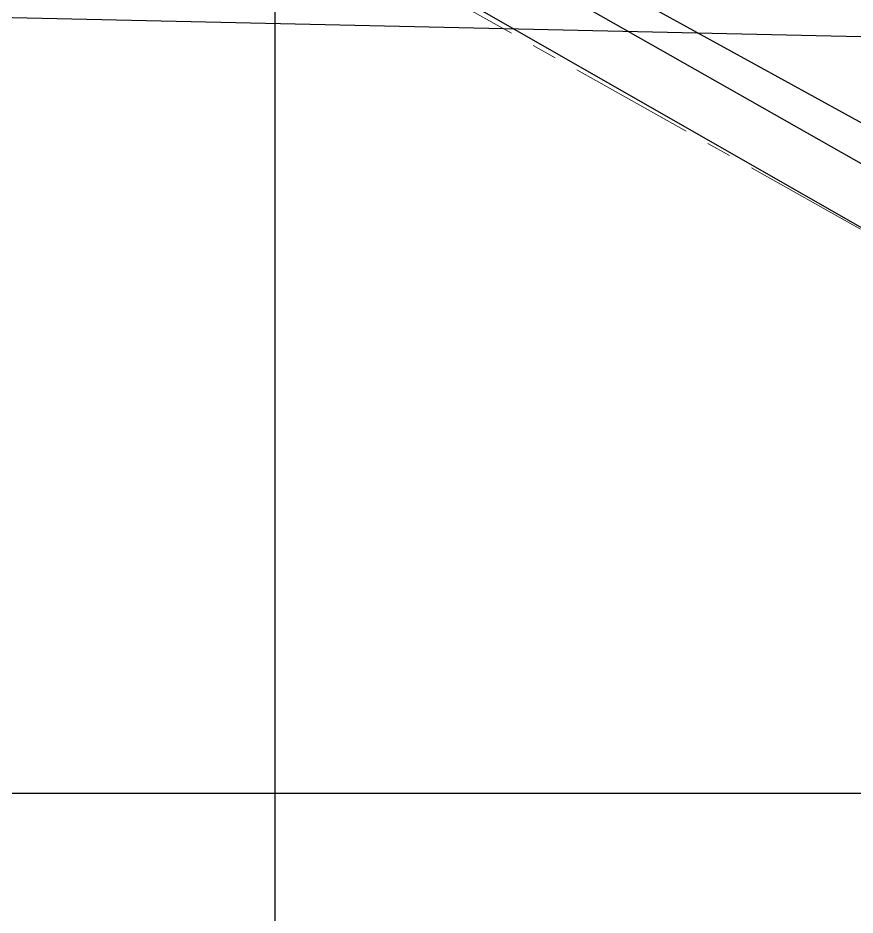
# Model space of a CAD drawing. Header units: millimetres. Extents: x -4 to 3776, y -4 to 4079.
# Drawn here: x 429.4 to 448.23, y 529.5 to 549.67 of the extents above; entities that cross this region are included whole.
import ezdxf
from ezdxf import colors
from ezdxf.entities.mleader import LeaderData, LeaderLine
from ezdxf.math import Vec2, Vec3

# ---------------------------------------------------------------- set-up
doc = ezdxf.new("R2010")
doc.units = ezdxf.units.MM
doc.linetypes.add('CENTER', pattern=[2, 1.25, -0.25, 0.25, -0.25])
doc.layers.add('3中心线层', color=2, linetype='CENTER', lineweight=13)
doc.layers.add('BK_kedu', color=255, linetype='Continuous')
doc.layers.add('Sheet$GRID', color=254, linetype='Continuous', true_color=0xbebebe)
doc.styles.get("Standard").update_dxf_attribs({"font": 'arial.ttf'})

# ---------------------------------------------------------------- blocks, each defined once
blk = doc.blocks.new('cfd')
at = {"color": 7}
for p, q in [((-1188.1676, -185.5681), (-1191.9247, -185.1243)), ((-1192.3609, -185.2136), (-1187.9879, -185.7871)), ((-1192.0096, -185.5305), (-1188.3058, -186.0296))]:
    blk.add_line(p, q, dxfattribs=at)
at = {"layer": '3中心线层', "color": 7, "ltscale": 0.5}
blk.add_line((-1188.3058, -186.0296), (-1192.016, -185.5611), dxfattribs=at)
blk = doc.blocks.new('fds')
at = {"color": 6, "rotation": 337.9074874299324}
blk.add_blockref('cfd', (-17.7513, -460.083), dxfattribs=at)

msp = doc.modelspace()

# ---------------------------------------------------------------- linework, layer by layer
at = {"color": 4, "lineweight": 25}
msp.add_line((303.447, 552.51), (696.278, 543.67), dxfattribs=at)
at = {"layer": 'Sheet$GRID'}
for points in [[(435.182, 0.013), (435.182, 608.276)], [(0.007, 532.243), (870.358, 532.243)]]:
    msp.add_lwpolyline(points, dxfattribs=at)

# ---------------------------------------------------------------- block references
at = {"color": 6, "xscale": 4.501575, "yscale": 4.501575, "zscale": 4.501575}
msp.add_blockref('fds', (5803.637, 1377.887), dxfattribs=at)

# ---------------------------------------------------------------- leaders
at = {"layer": 'BK_kedu'}
ml = msp.add_multileader_mtext('Standard', dxfattribs=at)
ml.set_content('', color=256)
ml.set_leader_properties()
ml.build(insert=Vec2(0, 0))
ml.multileader.update_dxf_attribs({"text_right_attachment_type": 6, "dogleg_length": 0.36, "arrow_head_size": 0.18})
ctx = ml.context
ctx.base_point, ctx.char_height, ctx.arrow_head_size, ctx.landing_gap_size, ctx.plane_origin = Vec3(3775.999, 4079.328), 0.18, 0.18, 0.09, Vec3(3774.639, 4079.328)
ctx.right_attachment = 6
notes = []
notes.append((ctx, [(0, (0, 0, 0), (0, 0), (1, 0), 1, [])]))
ctx.mtext.insert, ctx.mtext.flow_direction = Vec3(3776.089, 4079.418), 5
for ctx, leaders in notes:
    for number, flags, end, landing, length, lines in leaders:
        leader = LeaderData()
        leader.index, (leader.has_last_leader_line, leader.has_dogleg_vector, leader.attachment_direction) = number, flags
        leader.last_leader_point, leader.dogleg_vector, leader.dogleg_length = Vec3(end), Vec3(landing), length
        for number, points, colour, breaks in lines:
            line = LeaderLine()
            line.index, line.vertices, line.color, line.breaks = number, Vec3.list(points), colors.encode_raw_color(colour), breaks
            leader.lines.append(line)
        ctx.leaders.append(leader)

doc.saveas('drawing.dxf')
